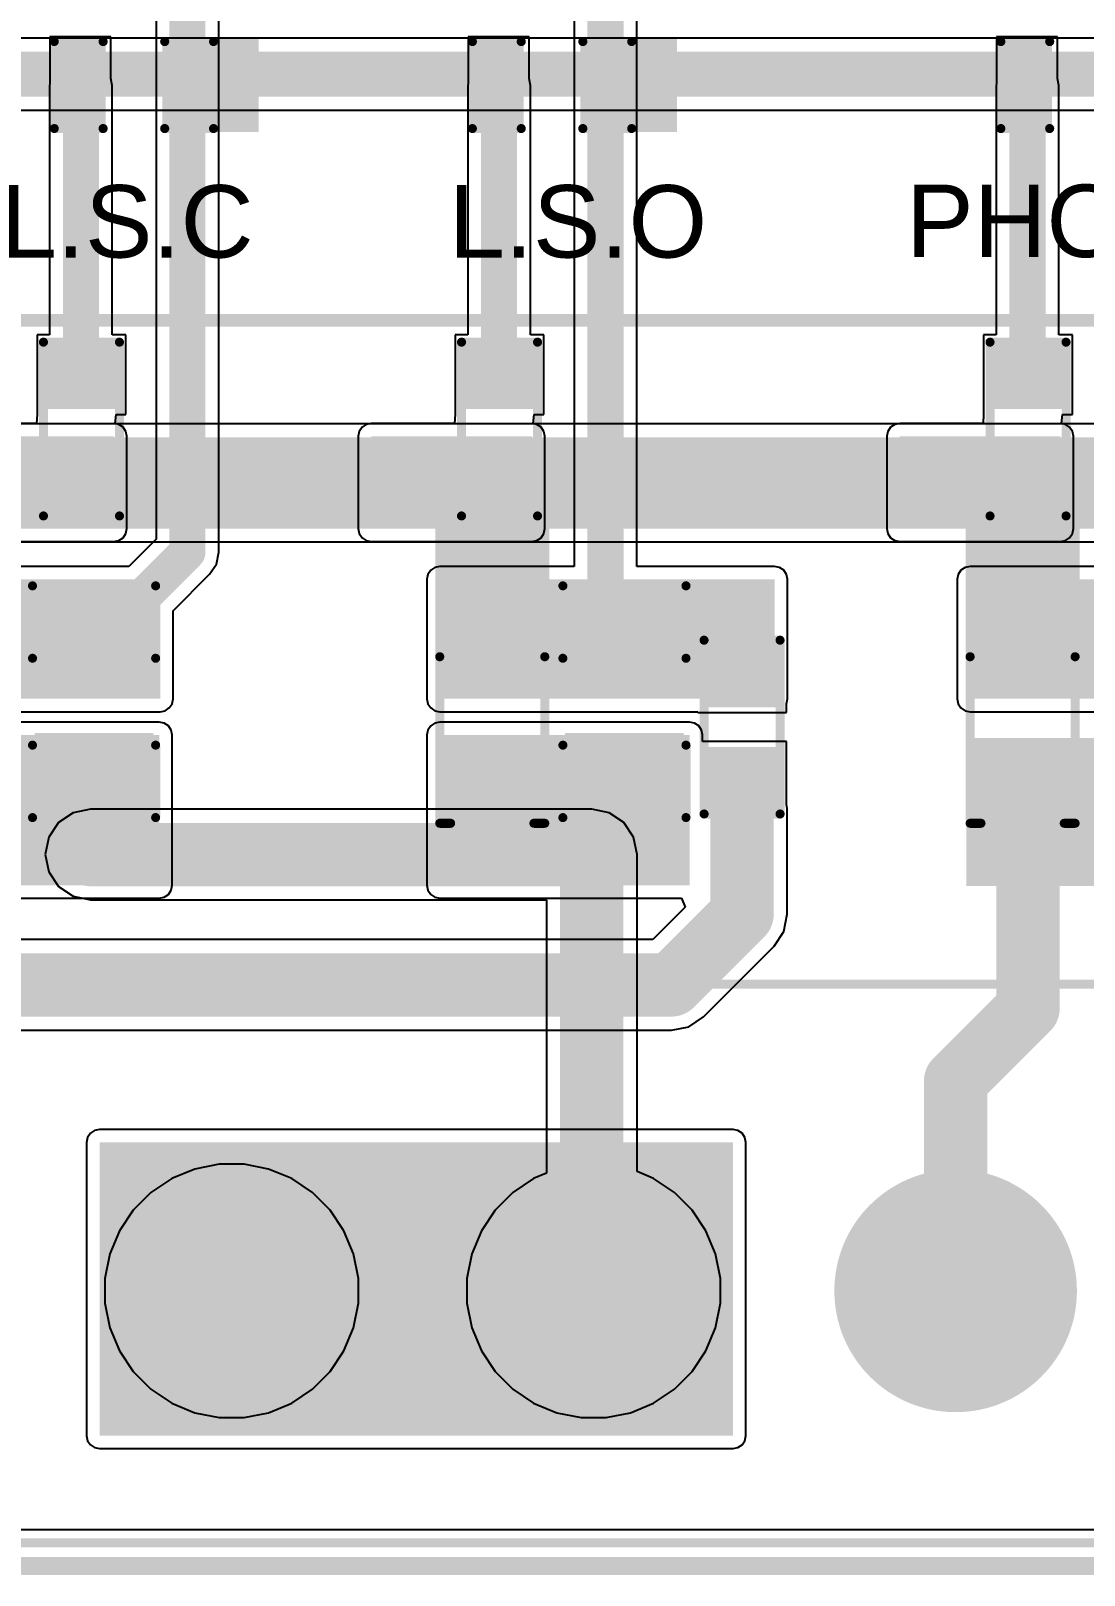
# Model space of a CAD drawing. Header units: millimetres. Extents: x -5 to 123, y 0 to 98.
# Drawn here: x 81.05 to 95.83, y -0.13 to 21.54 of the extents above; entities that cross this region are included whole.
import ezdxf

# ---------------------------------------------------------------- set-up
doc = ezdxf.new("R2010")
doc.units = ezdxf.units.MM
for name, color, linetype in [('BottomLayer', 5, 'Continuous'), ('BottomSolder', 6, 'Continuous'), ('Mechanical2', 216, 'Continuous'), ('MultiLayer', 9, 'Continuous'), ('PadHoleLayer', 156, 'Continuous'), ('TopLayer', 1, 'Continuous'), ('TopOverlay', 2, 'Continuous'), ('TopPaste', 8, 'Continuous'), ('TopSolder', 216, 'Continuous'), ('ViaHoleLayer', 16, 'Continuous')]:
    doc.layers.add(name, color=color, linetype=linetype)
doc.styles.add('Arial', font='', dxfattribs={"height": 0.2})
doc.styles.get('Arial').set_extended_font_data('Arial')

# ---------------------------------------------------------------- blocks, each defined once
blk = doc.blocks.new('RES_0603_45')
at = {"layer": 'TopLayer'}
for points in [[(-0.381, 0.4445), (-0.381, -0.4445), (-1.143, -0.4445), (-1.143, 0.4445)], [(1.143, 0.4445), (1.143, -0.4445), (0.381, -0.4445), (0.381, 0.4445)]]:
    blk.add_hatch(color=1, dxfattribs=at).paths.add_polyline_path(points)
at = {"layer": 'TopPaste'}
for points in [[(-0.381, 0.4445), (-0.381, -0.4445), (-1.143, -0.4445), (-1.143, 0.4445)], [(1.143, 0.4445), (1.143, -0.4445), (0.381, -0.4445), (0.381, 0.4445)]]:
    blk.add_hatch(color=8, dxfattribs=at).paths.add_polyline_path(points)
at = {"layer": 'TopSolder'}
for points in [[(-0.2794, 0.5461), (-0.2794, -0.5461), (-1.2446, -0.5461), (-1.2446, 0.5461)], [(1.2446, 0.5461), (1.2446, -0.5461), (0.2794, -0.5461), (0.2794, 0.5461)]]:
    blk.add_hatch(color=216, dxfattribs=at).paths.add_polyline_path(points)
at = {"layer": 'TopOverlay', "const_width": 0.127}
for points in [[(-1.2192, 0.5334), (-1.2192, -0.5334)], [(-1.2192, 0.5334), (1.2192, 0.5334)], [(1.2192, 0.5334), (1.2192, -0.5334)], [(-1.2192, -0.5334), (1.2192, -0.5334)]]:
    blk.add_lwpolyline(points, dxfattribs=at)
at = {"layer": 'TopOverlay', "const_width": 0.0635}
for points in [[(-1.25095, 0.5334, 1), (-1.18745, 0.5334, 1)], [(-1.25095, 0.5334, 1), (-1.18745, 0.5334, 1)], [(1.18745, 0.5334, 1), (1.25095, 0.5334, 1)], [(1.18745, 0.5334, 1), (1.25095, 0.5334, 1)], [(-1.25095, -0.5334, 1), (-1.18745, -0.5334, 1)], [(-1.25095, -0.5334, 1), (-1.18745, -0.5334, 1)], [(1.18745, -0.5334, 1), (1.25095, -0.5334, 1)], [(1.18745, -0.5334, 1), (1.25095, -0.5334, 1)]]:
    blk.add_lwpolyline(points, format="xyb", close=True, dxfattribs=at)
blk = doc.blocks.new('RES_0603_49')
at = {"layer": 'TopLayer'}
for points in [[(-0.381, 0.4445), (-0.381, -0.4445), (-1.143, -0.4445), (-1.143, 0.4445)], [(1.143, 0.4445), (1.143, -0.4445), (0.381, -0.4445), (0.381, 0.4445)]]:
    blk.add_hatch(color=1, dxfattribs=at).paths.add_polyline_path(points)
at = {"layer": 'TopPaste'}
for points in [[(-0.381, 0.4445), (-0.381, -0.4445), (-1.143, -0.4445), (-1.143, 0.4445)], [(1.143, 0.4445), (1.143, -0.4445), (0.381, -0.4445), (0.381, 0.4445)]]:
    blk.add_hatch(color=8, dxfattribs=at).paths.add_polyline_path(points)
at = {"layer": 'TopSolder'}
for points in [[(-0.2794, 0.5461), (-0.2794, -0.5461), (-1.2446, -0.5461), (-1.2446, 0.5461)], [(1.2446, 0.5461), (1.2446, -0.5461), (0.2794, -0.5461), (0.2794, 0.5461)]]:
    blk.add_hatch(color=216, dxfattribs=at).paths.add_polyline_path(points)
at = {"layer": 'TopOverlay', "const_width": 0.127}
for points in [[(-1.2192, -0.5334), (-1.2192, 0.5334)], [(1.2192, 0.5334), (-1.2192, 0.5334)], [(1.2192, -0.5334), (1.2192, 0.5334)], [(1.2192, -0.5334), (-1.2192, -0.5334)]]:
    blk.add_lwpolyline(points, dxfattribs=at)
at = {"layer": 'TopOverlay', "const_width": 0.0635}
for points in [[(-1.25095, 0.5334, 1), (-1.18745, 0.5334, 1)], [(-1.25095, 0.5334, 1), (-1.18745, 0.5334, 1)], [(1.18745, 0.5334, 1), (1.25095, 0.5334, 1)], [(1.18745, 0.5334, 1), (1.25095, 0.5334, 1)], [(-1.25095, -0.5334, 1), (-1.18745, -0.5334, 1)], [(-1.25095, -0.5334, 1), (-1.18745, -0.5334, 1)], [(1.18745, -0.5334, 1), (1.25095, -0.5334, 1)], [(1.18745, -0.5334, 1), (1.25095, -0.5334, 1)]]:
    blk.add_lwpolyline(points, format="xyb", close=True, dxfattribs=at)
blk = doc.blocks.new('RES_0603_50')
at = {"layer": 'TopLayer'}
for points in [[(-0.381, 0.4445), (-0.381, -0.4445), (-1.143, -0.4445), (-1.143, 0.4445)], [(1.143, 0.4445), (1.143, -0.4445), (0.381, -0.4445), (0.381, 0.4445)]]:
    blk.add_hatch(color=1, dxfattribs=at).paths.add_polyline_path(points)
at = {"layer": 'TopPaste'}
for points in [[(-0.381, 0.4445), (-0.381, -0.4445), (-1.143, -0.4445), (-1.143, 0.4445)], [(1.143, 0.4445), (1.143, -0.4445), (0.381, -0.4445), (0.381, 0.4445)]]:
    blk.add_hatch(color=8, dxfattribs=at).paths.add_polyline_path(points)
at = {"layer": 'TopSolder'}
for points in [[(-0.2794, 0.5461), (-0.2794, -0.5461), (-1.2446, -0.5461), (-1.2446, 0.5461)], [(1.2446, 0.5461), (1.2446, -0.5461), (0.2794, -0.5461), (0.2794, 0.5461)]]:
    blk.add_hatch(color=216, dxfattribs=at).paths.add_polyline_path(points)
at = {"layer": 'TopOverlay', "const_width": 0.127}
for points in [[(-1.2192, -0.5334), (-1.2192, 0.5334)], [(1.2192, 0.5334), (-1.2192, 0.5334)], [(1.2192, -0.5334), (1.2192, 0.5334)], [(1.2192, -0.5334), (-1.2192, -0.5334)]]:
    blk.add_lwpolyline(points, dxfattribs=at)
at = {"layer": 'TopOverlay', "const_width": 0.0635}
for points in [[(-1.25095, 0.5334, 1), (-1.18745, 0.5334, 1)], [(-1.25095, 0.5334, 1), (-1.18745, 0.5334, 1)], [(1.18745, 0.5334, 1), (1.25095, 0.5334, 1)], [(1.18745, 0.5334, 1), (1.25095, 0.5334, 1)], [(-1.25095, -0.5334, 1), (-1.18745, -0.5334, 1)], [(-1.25095, -0.5334, 1), (-1.18745, -0.5334, 1)], [(1.18745, -0.5334, 1), (1.25095, -0.5334, 1)], [(1.18745, -0.5334, 1), (1.25095, -0.5334, 1)]]:
    blk.add_lwpolyline(points, format="xyb", close=True, dxfattribs=at)
blk = doc.blocks.new('RES_0603_51')
at = {"layer": 'TopLayer'}
for points in [[(-0.381, 0.4445), (-0.381, -0.4445), (-1.143, -0.4445), (-1.143, 0.4445)], [(1.143, 0.4445), (1.143, -0.4445), (0.381, -0.4445), (0.381, 0.4445)]]:
    blk.add_hatch(color=1, dxfattribs=at).paths.add_polyline_path(points)
at = {"layer": 'TopPaste'}
for points in [[(-0.381, 0.4445), (-0.381, -0.4445), (-1.143, -0.4445), (-1.143, 0.4445)], [(1.143, 0.4445), (1.143, -0.4445), (0.381, -0.4445), (0.381, 0.4445)]]:
    blk.add_hatch(color=8, dxfattribs=at).paths.add_polyline_path(points)
at = {"layer": 'TopSolder'}
for points in [[(-0.2794, 0.5461), (-0.2794, -0.5461), (-1.2446, -0.5461), (-1.2446, 0.5461)], [(1.2446, 0.5461), (1.2446, -0.5461), (0.2794, -0.5461), (0.2794, 0.5461)]]:
    blk.add_hatch(color=216, dxfattribs=at).paths.add_polyline_path(points)
at = {"layer": 'TopOverlay', "const_width": 0.127}
for points in [[(-1.2192, -0.5334), (-1.2192, 0.5334)], [(1.2192, 0.5334), (-1.2192, 0.5334)], [(1.2192, -0.5334), (1.2192, 0.5334)], [(1.2192, -0.5334), (-1.2192, -0.5334)]]:
    blk.add_lwpolyline(points, dxfattribs=at)
at = {"layer": 'TopOverlay', "const_width": 0.0635}
for points in [[(-1.25095, 0.5334, 1), (-1.18745, 0.5334, 1)], [(-1.25095, 0.5334, 1), (-1.18745, 0.5334, 1)], [(1.18745, 0.5334, 1), (1.25095, 0.5334, 1)], [(1.18745, 0.5334, 1), (1.25095, 0.5334, 1)], [(-1.25095, -0.5334, 1), (-1.18745, -0.5334, 1)], [(-1.25095, -0.5334, 1), (-1.18745, -0.5334, 1)], [(1.18745, -0.5334, 1), (1.25095, -0.5334, 1)], [(1.18745, -0.5334, 1), (1.25095, -0.5334, 1)]]:
    blk.add_lwpolyline(points, format="xyb", close=True, dxfattribs=at)
blk = doc.blocks.new('LED_0603_85')
at = {"layer": 'TopLayer'}
for points in [[(-1, 0.5), (-0.5, 0.5), (-0.5, -0.5), (-1, -0.5)], [(0.5, 0.5), (1, 0.5), (1, -0.5), (0.5, -0.5)]]:
    blk.add_hatch(color=1, dxfattribs=at).paths.add_polyline_path(points)
at = {"layer": 'TopOverlay'}
blk.add_hatch(color=2, dxfattribs=at).paths.add_polyline_path([(1.118, -0.66), (1.753, -0.66), (1.753, 0.66), (1.118, 0.66)])
at = {"layer": 'TopPaste'}
for points in [[(-1, 0.5), (-0.5, 0.5), (-0.5, -0.5), (-1, -0.5)], [(0.5, 0.5), (1, 0.5), (1, -0.5), (0.5, -0.5)]]:
    blk.add_hatch(color=8, dxfattribs=at).paths.add_polyline_path(points)
at = {"layer": 'TopSolder'}
for points in [[(-1.102, 0.602), (-0.398, 0.602), (-0.398, -0.602), (-1.102, -0.602)], [(0.398, 0.602), (1.102, 0.602), (1.102, -0.602), (0.398, -0.602)]]:
    blk.add_hatch(color=216, dxfattribs=at).paths.add_polyline_path(points)
at = {"layer": 'TopOverlay', "const_width": 0.127}
for points in [[(-1.118, 0.61), (-0.432, 0.61)], [(-1.118, -0.61), (-1.118, 0.61)], [(0.432, 0.61), (1.118, 0.61)], [(1.118, -0.61), (1.118, 0.61)], [(-1.118, -0.61), (-0.432, -0.61)], [(0.432, -0.61), (1.118, -0.61)]]:
    blk.add_lwpolyline(points, dxfattribs=at)
at = {"layer": 'TopOverlay', "const_width": 0.0635}
for points in [[(-1.149, 0.61, 1), (-1.086, 0.61, 1)], [(-1.149, 0.61, 1), (-1.086, 0.61, 1)], [(-0.464, 0.61, 1), (-0.4, 0.61, 1)], [(0.4, 0.61, 1), (0.464, 0.61, 1)], [(1.086, 0.61, 1), (1.149, 0.61, 1)], [(1.086, 0.61, 1), (1.149, 0.61, 1)], [(-1.149, -0.61, 1), (-1.086, -0.61, 1)], [(-1.149, -0.61, 1), (-1.086, -0.61, 1)], [(-0.464, -0.61, 1), (-0.4, -0.61, 1)], [(0.4, -0.61, 1), (0.464, -0.61, 1)], [(1.086, -0.61, 1), (1.149, -0.61, 1)], [(1.086, -0.61, 1), (1.149, -0.61, 1)]]:
    blk.add_lwpolyline(points, format="xyb", close=True, dxfattribs=at)
blk = doc.blocks.new('LED_0603_86')
at = {"layer": 'TopLayer'}
for points in [[(-1, 0.5), (-0.5, 0.5), (-0.5, -0.5), (-1, -0.5)], [(0.5, 0.5), (1, 0.5), (1, -0.5), (0.5, -0.5)]]:
    blk.add_hatch(color=1, dxfattribs=at).paths.add_polyline_path(points)
at = {"layer": 'TopOverlay'}
blk.add_hatch(color=2, dxfattribs=at).paths.add_polyline_path([(1.118, -0.66), (1.753, -0.66), (1.753, 0.66), (1.118, 0.66)])
at = {"layer": 'TopPaste'}
for points in [[(-1, 0.5), (-0.5, 0.5), (-0.5, -0.5), (-1, -0.5)], [(0.5, 0.5), (1, 0.5), (1, -0.5), (0.5, -0.5)]]:
    blk.add_hatch(color=8, dxfattribs=at).paths.add_polyline_path(points)
at = {"layer": 'TopSolder'}
for points in [[(-1.102, 0.602), (-0.398, 0.602), (-0.398, -0.602), (-1.102, -0.602)], [(0.398, 0.602), (1.102, 0.602), (1.102, -0.602), (0.398, -0.602)]]:
    blk.add_hatch(color=216, dxfattribs=at).paths.add_polyline_path(points)
at = {"layer": 'TopOverlay', "const_width": 0.127}
for points in [[(-1.118, 0.61), (-0.432, 0.61)], [(-1.118, -0.61), (-1.118, 0.61)], [(0.432, 0.61), (1.118, 0.61)], [(1.118, -0.61), (1.118, 0.61)], [(-1.118, -0.61), (-0.432, -0.61)], [(0.432, -0.61), (1.118, -0.61)]]:
    blk.add_lwpolyline(points, dxfattribs=at)
at = {"layer": 'TopOverlay', "const_width": 0.0635}
for points in [[(-1.149, 0.61, 1), (-1.086, 0.61, 1)], [(-1.149, 0.61, 1), (-1.086, 0.61, 1)], [(-0.464, 0.61, 1), (-0.4, 0.61, 1)], [(0.4, 0.61, 1), (0.464, 0.61, 1)], [(1.086, 0.61, 1), (1.149, 0.61, 1)], [(1.086, 0.61, 1), (1.149, 0.61, 1)], [(-1.149, -0.61, 1), (-1.086, -0.61, 1)], [(-1.149, -0.61, 1), (-1.086, -0.61, 1)], [(-0.464, -0.61, 1), (-0.4, -0.61, 1)], [(0.4, -0.61, 1), (0.464, -0.61, 1)], [(1.086, -0.61, 1), (1.149, -0.61, 1)], [(1.086, -0.61, 1), (1.149, -0.61, 1)]]:
    blk.add_lwpolyline(points, format="xyb", close=True, dxfattribs=at)
blk = doc.blocks.new('LED_0603_87')
at = {"layer": 'TopLayer'}
for points in [[(-1, 0.5), (-0.5, 0.5), (-0.5, -0.5), (-1, -0.5)], [(0.5, 0.5), (1, 0.5), (1, -0.5), (0.5, -0.5)]]:
    blk.add_hatch(color=1, dxfattribs=at).paths.add_polyline_path(points)
at = {"layer": 'TopOverlay'}
blk.add_hatch(color=2, dxfattribs=at).paths.add_polyline_path([(1.118, -0.66), (1.753, -0.66), (1.753, 0.66), (1.118, 0.66)])
at = {"layer": 'TopPaste'}
for points in [[(-1, 0.5), (-0.5, 0.5), (-0.5, -0.5), (-1, -0.5)], [(0.5, 0.5), (1, 0.5), (1, -0.5), (0.5, -0.5)]]:
    blk.add_hatch(color=8, dxfattribs=at).paths.add_polyline_path(points)
at = {"layer": 'TopSolder'}
for points in [[(-1.102, 0.602), (-0.398, 0.602), (-0.398, -0.602), (-1.102, -0.602)], [(0.398, 0.602), (1.102, 0.602), (1.102, -0.602), (0.398, -0.602)]]:
    blk.add_hatch(color=216, dxfattribs=at).paths.add_polyline_path(points)
at = {"layer": 'TopOverlay', "const_width": 0.127}
for points in [[(-1.118, 0.61), (-0.432, 0.61)], [(-1.118, -0.61), (-1.118, 0.61)], [(0.432, 0.61), (1.118, 0.61)], [(1.118, -0.61), (1.118, 0.61)], [(-1.118, -0.61), (-0.432, -0.61)], [(0.432, -0.61), (1.118, -0.61)]]:
    blk.add_lwpolyline(points, dxfattribs=at)
at = {"layer": 'TopOverlay', "const_width": 0.0635}
for points in [[(-1.149, 0.61, 1), (-1.086, 0.61, 1)], [(-1.149, 0.61, 1), (-1.086, 0.61, 1)], [(-0.464, 0.61, 1), (-0.4, 0.61, 1)], [(0.4, 0.61, 1), (0.464, 0.61, 1)], [(1.086, 0.61, 1), (1.149, 0.61, 1)], [(1.086, 0.61, 1), (1.149, 0.61, 1)], [(-1.149, -0.61, 1), (-1.086, -0.61, 1)], [(-1.149, -0.61, 1), (-1.086, -0.61, 1)], [(-0.464, -0.61, 1), (-0.4, -0.61, 1)], [(0.4, -0.61, 1), (0.464, -0.61, 1)], [(1.086, -0.61, 1), (1.149, -0.61, 1)], [(1.086, -0.61, 1), (1.149, -0.61, 1)]]:
    blk.add_lwpolyline(points, format="xyb", close=True, dxfattribs=at)
blk = doc.blocks.new('DB2EVC_5_08_12P_GN_100')
at = {"layer": 'BottomLayer'}
h = blk.add_hatch(color=5, dxfattribs=at)
edge = h.paths.add_edge_path()
edge.add_arc((-2.54, 0), 1.6, 0, 360)
h = blk.add_hatch(color=5, dxfattribs=at)
edge = h.paths.add_edge_path()
edge.add_arc((2.54, 0), 1.6, 0, 360)
h = blk.add_hatch(color=5, dxfattribs=at)
edge = h.paths.add_edge_path()
edge.add_arc((7.62, 0), 1.6, 0, 360)
at = {"layer": 'BottomSolder'}
h = blk.add_hatch(color=6, dxfattribs=at)
edge = h.paths.add_edge_path()
edge.add_arc((-2.54, 0), 1.702, 0, 360)
h = blk.add_hatch(color=6, dxfattribs=at)
edge = h.paths.add_edge_path()
edge.add_arc((2.54, 0), 1.702, 0, 360)
h = blk.add_hatch(color=6, dxfattribs=at)
edge = h.paths.add_edge_path()
edge.add_arc((7.62, 0), 1.702, 0, 360)
at = {"layer": 'MultiLayer'}
h = blk.add_hatch(color=9, dxfattribs=at)
edge = h.paths.add_edge_path()
edge.add_arc((-2.54, 0), 1.6, 0, 360)
h = blk.add_hatch(color=9, dxfattribs=at)
edge = h.paths.add_edge_path()
edge.add_arc((2.54, 0), 1.6, 0, 360)
h = blk.add_hatch(color=9, dxfattribs=at)
edge = h.paths.add_edge_path()
edge.add_arc((7.62, 0), 1.6, 0, 360)
at = {"layer": 'PadHoleLayer'}
h = blk.add_hatch(color=156, dxfattribs=at)
edge = h.paths.add_edge_path()
edge.add_arc((-2.54, 0), 0.85, 0, 360)
h = blk.add_hatch(color=156, dxfattribs=at)
edge = h.paths.add_edge_path()
edge.add_arc((2.54, 0), 0.85, 0, 360)
h = blk.add_hatch(color=156, dxfattribs=at)
edge = h.paths.add_edge_path()
edge.add_arc((7.62, 0), 0.85, 0, 360)
at = {"layer": 'TopLayer'}
h = blk.add_hatch(color=1, dxfattribs=at)
edge = h.paths.add_edge_path()
edge.add_arc((-2.54, 0), 1.6, 0, 360)
h = blk.add_hatch(color=1, dxfattribs=at)
edge = h.paths.add_edge_path()
edge.add_arc((2.54, 0), 1.6, 0, 360)
h = blk.add_hatch(color=1, dxfattribs=at)
edge = h.paths.add_edge_path()
edge.add_arc((7.62, 0), 1.6, 0, 360)
at = {"layer": 'TopSolder'}
h = blk.add_hatch(color=216, dxfattribs=at)
edge = h.paths.add_edge_path()
edge.add_arc((-2.54, 0), 1.702, 0, 360)
h = blk.add_hatch(color=216, dxfattribs=at)
edge = h.paths.add_edge_path()
edge.add_arc((2.54, 0), 1.702, 0, 360)
h = blk.add_hatch(color=216, dxfattribs=at)
edge = h.paths.add_edge_path()
edge.add_arc((7.62, 0), 1.702, 0, 360)
at = {"layer": 'TopOverlay', "const_width": 0.127}
for points in [[(30.525, 3.536), (-30.525, 3.536)], [(30.523, -4.301), (-30.525, -4.301)]]:
    blk.add_lwpolyline(points, dxfattribs=at)
blk = doc.blocks.new('SOD_123_112')
at = {"layer": 'TopLayer'}
for points in [[(-1.1, 0.45), (-1.1, -0.45), (-2.05, -0.45), (-2.05, 0.45)], [(2.05, 0.45), (2.05, -0.45), (1.1, -0.45), (1.1, 0.45)]]:
    blk.add_hatch(color=1, dxfattribs=at).paths.add_polyline_path(points)
at = {"layer": 'TopOverlay'}
for points in [[(0.965, 0.508), (2.819, 0.508), (2.819, 0.8), (0.965, 0.8)], [(2.12, -0.787), (2.819, -0.787), (2.819, 0.787), (2.12, 0.787)], [(0.965, -0.8), (2.819, -0.8), (2.819, -0.508), (0.965, -0.508)]]:
    blk.add_hatch(color=2, dxfattribs=at).paths.add_polyline_path(points)
at = {"layer": 'TopPaste'}
for points in [[(-1.1, 0.45), (-1.1, -0.45), (-2.05, -0.45), (-2.05, 0.45)], [(2.05, 0.45), (2.05, -0.45), (1.1, -0.45), (1.1, 0.45)]]:
    blk.add_hatch(color=8, dxfattribs=at).paths.add_polyline_path(points)
at = {"layer": 'TopSolder'}
for points in [[(-0.998, 0.552), (-0.998, -0.552), (-2.152, -0.552), (-2.152, 0.552)], [(2.152, 0.552), (2.152, -0.552), (0.998, -0.552), (0.998, 0.552)]]:
    blk.add_hatch(color=216, dxfattribs=at).paths.add_polyline_path(points)
at = {"layer": 'TopOverlay', "const_width": 0.127}
for points in [[(-1.372, 0.737), (-1.372, 0.584)], [(-1.372, 0.737), (0.965, 0.737)], [(-1.372, -0.584), (-1.372, -0.737)], [(-1.372, -0.737), (0.965, -0.737)]]:
    blk.add_lwpolyline(points, dxfattribs=at)
at = {"layer": 'TopOverlay', "const_width": 0.0635}
for points in [[(-1.403, 0.737, 1), (-1.34, 0.737, 1)], [(-1.403, 0.737, 1), (-1.34, 0.737, 1)], [(0.933, 0.737, 1), (0.997, 0.737, 1)], [(-1.403, 0.584, 1), (-1.34, 0.584, 1)], [(-1.403, -0.584, 1), (-1.34, -0.584, 1)], [(-1.403, -0.737, 1), (-1.34, -0.737, 1)], [(-1.403, -0.737, 1), (-1.34, -0.737, 1)], [(0.933, -0.737, 1), (0.997, -0.737, 1)]]:
    blk.add_lwpolyline(points, format="xyb", close=True, dxfattribs=at)
blk = doc.blocks.new('SOD_123_113')
at = {"layer": 'TopLayer'}
for points in [[(-1.1, 0.45), (-1.1, -0.45), (-2.05, -0.45), (-2.05, 0.45)], [(2.05, 0.45), (2.05, -0.45), (1.1, -0.45), (1.1, 0.45)]]:
    blk.add_hatch(color=1, dxfattribs=at).paths.add_polyline_path(points)
at = {"layer": 'TopOverlay'}
for points in [[(0.965, 0.508), (2.819, 0.508), (2.819, 0.8), (0.965, 0.8)], [(2.12, -0.787), (2.819, -0.787), (2.819, 0.787), (2.12, 0.787)], [(0.965, -0.8), (2.819, -0.8), (2.819, -0.508), (0.965, -0.508)]]:
    blk.add_hatch(color=2, dxfattribs=at).paths.add_polyline_path(points)
at = {"layer": 'TopPaste'}
for points in [[(-1.1, 0.45), (-1.1, -0.45), (-2.05, -0.45), (-2.05, 0.45)], [(2.05, 0.45), (2.05, -0.45), (1.1, -0.45), (1.1, 0.45)]]:
    blk.add_hatch(color=8, dxfattribs=at).paths.add_polyline_path(points)
at = {"layer": 'TopSolder'}
for points in [[(-0.998, 0.552), (-0.998, -0.552), (-2.152, -0.552), (-2.152, 0.552)], [(2.152, 0.552), (2.152, -0.552), (0.998, -0.552), (0.998, 0.552)]]:
    blk.add_hatch(color=216, dxfattribs=at).paths.add_polyline_path(points)
at = {"layer": 'TopOverlay', "const_width": 0.127}
for points in [[(-1.372, 0.737), (-1.372, 0.584)], [(-1.372, 0.737), (0.965, 0.737)], [(-1.372, -0.584), (-1.372, -0.737)], [(-1.372, -0.737), (0.965, -0.737)]]:
    blk.add_lwpolyline(points, dxfattribs=at)
at = {"layer": 'TopOverlay', "const_width": 0.0635}
for points in [[(-1.403, 0.737, 1), (-1.34, 0.737, 1)], [(-1.403, 0.737, 1), (-1.34, 0.737, 1)], [(0.933, 0.737, 1), (0.997, 0.737, 1)], [(-1.403, 0.584, 1), (-1.34, 0.584, 1)], [(-1.403, -0.584, 1), (-1.34, -0.584, 1)], [(-1.403, -0.737, 1), (-1.34, -0.737, 1)], [(-1.403, -0.737, 1), (-1.34, -0.737, 1)], [(0.933, -0.737, 1), (0.997, -0.737, 1)]]:
    blk.add_lwpolyline(points, format="xyb", close=True, dxfattribs=at)
blk = doc.blocks.new('CAP_0805_122')
at = {"layer": 'TopLayer'}
for points in [[(-1.524, 0.762), (-0.508, 0.762), (-0.508, -0.762), (-1.524, -0.762)], [(0.508, 0.762), (1.524, 0.762), (1.524, -0.762), (0.508, -0.762)]]:
    blk.add_hatch(color=1, dxfattribs=at).paths.add_polyline_path(points)
at = {"layer": 'TopPaste'}
for points in [[(-1.524, 0.762), (-0.508, 0.762), (-0.508, -0.762), (-1.524, -0.762)], [(0.508, 0.762), (1.524, 0.762), (1.524, -0.762), (0.508, -0.762)]]:
    blk.add_hatch(color=8, dxfattribs=at).paths.add_polyline_path(points)
at = {"layer": 'TopSolder'}
for points in [[(-1.594, 0.832), (-0.438, 0.832), (-0.438, -0.832), (-1.594, -0.832)], [(0.438, 0.832), (1.594, 0.832), (1.594, -0.832), (0.438, -0.832)]]:
    blk.add_hatch(color=216, dxfattribs=at).paths.add_polyline_path(points)
at = {"layer": 'TopOverlay', "const_width": 0.127}
for points in [[(-1.626, 0.864), (-1.626, -0.864)], [(-1.626, 0.864), (-0.61, 0.864)], [(0.61, 0.864), (1.626, 0.864)], [(1.626, 0.864), (1.626, -0.864)], [(-1.626, -0.864), (-0.61, -0.864)], [(0.61, -0.864), (1.626, -0.864)]]:
    blk.add_lwpolyline(points, dxfattribs=at)
at = {"layer": 'TopOverlay', "const_width": 0.0635}
for points in [[(-1.657, 0.864, 1), (-1.594, 0.864, 1)], [(-1.657, 0.864, 1), (-1.594, 0.864, 1)], [(-0.641, 0.864, 1), (-0.578, 0.864, 1)], [(0.578, 0.864, 1), (0.641, 0.864, 1)], [(1.594, 0.864, 1), (1.657, 0.864, 1)], [(1.594, 0.864, 1), (1.657, 0.864, 1)], [(-1.657, -0.864, 1), (-1.594, -0.864, 1)], [(-1.657, -0.864, 1), (-1.594, -0.864, 1)], [(-0.641, -0.864, 1), (-0.578, -0.864, 1)], [(0.578, -0.864, 1), (0.641, -0.864, 1)], [(1.594, -0.864, 1), (1.657, -0.864, 1)], [(1.594, -0.864, 1), (1.657, -0.864, 1)]]:
    blk.add_lwpolyline(points, format="xyb", close=True, dxfattribs=at)
blk = doc.blocks.new('CAP_0805_123')
at = {"layer": 'TopLayer'}
for points in [[(-1.524, 0.762), (-0.508, 0.762), (-0.508, -0.762), (-1.524, -0.762)], [(0.508, 0.762), (1.524, 0.762), (1.524, -0.762), (0.508, -0.762)]]:
    blk.add_hatch(color=1, dxfattribs=at).paths.add_polyline_path(points)
at = {"layer": 'TopPaste'}
for points in [[(-1.524, 0.762), (-0.508, 0.762), (-0.508, -0.762), (-1.524, -0.762)], [(0.508, 0.762), (1.524, 0.762), (1.524, -0.762), (0.508, -0.762)]]:
    blk.add_hatch(color=8, dxfattribs=at).paths.add_polyline_path(points)
at = {"layer": 'TopSolder'}
for points in [[(-1.594, 0.832), (-0.438, 0.832), (-0.438, -0.832), (-1.594, -0.832)], [(0.438, 0.832), (1.594, 0.832), (1.594, -0.832), (0.438, -0.832)]]:
    blk.add_hatch(color=216, dxfattribs=at).paths.add_polyline_path(points)
at = {"layer": 'TopOverlay', "const_width": 0.127}
for points in [[(-1.626, 0.864), (-1.626, -0.864)], [(-1.626, 0.864), (-0.61, 0.864)], [(0.61, 0.864), (1.626, 0.864)], [(1.626, 0.864), (1.626, -0.864)], [(-1.626, -0.864), (-0.61, -0.864)], [(0.61, -0.864), (1.626, -0.864)]]:
    blk.add_lwpolyline(points, dxfattribs=at)
at = {"layer": 'TopOverlay', "const_width": 0.0635}
for points in [[(-1.657, 0.864, 1), (-1.594, 0.864, 1)], [(-1.657, 0.864, 1), (-1.594, 0.864, 1)], [(-0.641, 0.864, 1), (-0.578, 0.864, 1)], [(0.578, 0.864, 1), (0.641, 0.864, 1)], [(1.594, 0.864, 1), (1.657, 0.864, 1)], [(1.594, 0.864, 1), (1.657, 0.864, 1)], [(-1.657, -0.864, 1), (-1.594, -0.864, 1)], [(-1.657, -0.864, 1), (-1.594, -0.864, 1)], [(-0.641, -0.864, 1), (-0.578, -0.864, 1)], [(0.578, -0.864, 1), (0.641, -0.864, 1)], [(1.594, -0.864, 1), (1.657, -0.864, 1)], [(1.594, -0.864, 1), (1.657, -0.864, 1)]]:
    blk.add_lwpolyline(points, format="xyb", close=True, dxfattribs=at)

msp = doc.modelspace()

# ---------------------------------------------------------------- hatches: boundary and pattern name
at = {"layer": 'BottomLayer'}
h = msp.add_hatch(color=5, dxfattribs=at)
edge = h.paths.add_edge_path()
edge.add_arc((86.589, 15.202), 0.3, 0, 360)
h = msp.add_hatch(color=5, dxfattribs=at)
edge = h.paths.add_edge_path()
edge.add_arc((94.005, 15.202), 0.3, 0, 360)
h = msp.add_hatch(color=5, dxfattribs=at)
edge = h.paths.add_edge_path()
edge.add_arc((81.89, 9.992), 0.3, 0, 360)
h = msp.add_hatch(color=5, dxfattribs=at)
edge = h.paths.add_edge_path()
edge.add_arc((88.925, 9.982), 0.3, 0, 360)
h = msp.add_hatch(color=5, dxfattribs=at)
edge = h.paths.add_edge_path()
edge.add_arc((95.047, 9.957), 0.3, 0, 360)
at = {"layer": 'BottomSolder'}
h = msp.add_hatch(color=6, dxfattribs=at)
edge = h.paths.add_edge_path()
edge.add_arc((80.721, 15.202), 0.402, 0, 360)
h = msp.add_hatch(color=6, dxfattribs=at)
edge = h.paths.add_edge_path()
edge.add_arc((86.589, 15.202), 0.402, 0, 360)
h = msp.add_hatch(color=6, dxfattribs=at)
edge = h.paths.add_edge_path()
edge.add_arc((94.005, 15.202), 0.402, 0, 360)
h = msp.add_hatch(color=6, dxfattribs=at)
edge = h.paths.add_edge_path()
edge.add_arc((81.89, 9.992), 0.402, 0, 360)
h = msp.add_hatch(color=6, dxfattribs=at)
edge = h.paths.add_edge_path()
edge.add_arc((88.925, 9.982), 0.402, 0, 360)
h = msp.add_hatch(color=6, dxfattribs=at)
edge = h.paths.add_edge_path()
edge.add_arc((95.047, 9.957), 0.402, 0, 360)
at = {"layer": 'TopLayer'}
for points in [[(79.962, 14.554), (82.218, 14.554), (82.218, 15.85), (79.962, 15.85)], [(85.829, 14.554), (88.085, 14.554), (88.085, 15.85), (85.829, 15.85)], [(93.246, 14.554), (95.502, 14.554), (95.502, 15.85), (93.246, 15.85)], [(80.316, 14.656), (82.218, 14.656), (82.218, 15.715), (80.316, 15.715)], [(78.08, 12.167), (82.868, 12.167), (82.868, 13.843), (78.08, 13.843)], [(91.49, 13.843), (86.792, 13.843), (86.792, 12.167), (91.49, 12.167)], [(98.933, 13.843), (94.234, 13.843), (94.234, 12.167), (98.933, 12.167)], [(79.35, 9.55), (82.855, 9.55), (82.855, 11.659), (79.35, 11.659)], [(86.792, 9.55), (90.297, 9.55), (90.297, 11.659), (86.792, 11.659)], [(94.183, 9.54), (97.587, 9.54), (97.587, 11.618), (94.183, 11.618)], [(82.017, 1.829), (90.907, 1.829), (90.907, 5.944), (82.017, 5.944)]]:
    msp.add_hatch(color=1, dxfattribs=at).paths.add_polyline_path(points)
h = msp.add_hatch(color=1, dxfattribs=at)
edge = h.paths.add_edge_path()
edge.add_arc((86.589, 15.202), 0.3, 0, 360)
h = msp.add_hatch(color=1, dxfattribs=at)
edge = h.paths.add_edge_path()
edge.add_arc((94.005, 15.202), 0.3, 0, 360)
h = msp.add_hatch(color=1, dxfattribs=at)
edge = h.paths.add_edge_path()
edge.add_arc((81.89, 9.992), 0.3, 0, 360)
h = msp.add_hatch(color=1, dxfattribs=at)
edge = h.paths.add_edge_path()
edge.add_arc((88.925, 9.982), 0.3, 0, 360)
h = msp.add_hatch(color=1, dxfattribs=at)
edge = h.paths.add_edge_path()
edge.add_arc((95.047, 9.957), 0.3, 0, 360)
at = {"layer": 'TopSolder'}
h = msp.add_hatch(color=216, dxfattribs=at)
edge = h.paths.add_edge_path()
edge.add_arc((80.721, 15.202), 0.402, 0, 360)
h = msp.add_hatch(color=216, dxfattribs=at)
edge = h.paths.add_edge_path()
edge.add_arc((86.589, 15.202), 0.402, 0, 360)
h = msp.add_hatch(color=216, dxfattribs=at)
edge = h.paths.add_edge_path()
edge.add_arc((94.005, 15.202), 0.402, 0, 360)
h = msp.add_hatch(color=216, dxfattribs=at)
edge = h.paths.add_edge_path()
edge.add_arc((81.89, 9.992), 0.402, 0, 360)
h = msp.add_hatch(color=216, dxfattribs=at)
edge = h.paths.add_edge_path()
edge.add_arc((88.925, 9.982), 0.402, 0, 360)
h = msp.add_hatch(color=216, dxfattribs=at)
edge = h.paths.add_edge_path()
edge.add_arc((95.047, 9.957), 0.402, 0, 360)
at = {"layer": 'ViaHoleLayer'}
h = msp.add_hatch(color=16, dxfattribs=at)
edge = h.paths.add_edge_path()
edge.add_arc((86.589, 15.202), 0.15, 0, 360)
h = msp.add_hatch(color=16, dxfattribs=at)
edge = h.paths.add_edge_path()
edge.add_arc((94.005, 15.202), 0.15, 0, 360)
h = msp.add_hatch(color=16, dxfattribs=at)
edge = h.paths.add_edge_path()
edge.add_arc((81.89, 9.992), 0.15, 0, 360)
h = msp.add_hatch(color=16, dxfattribs=at)
edge = h.paths.add_edge_path()
edge.add_arc((88.925, 9.982), 0.15, 0, 360)
h = msp.add_hatch(color=16, dxfattribs=at)
edge = h.paths.add_edge_path()
edge.add_arc((95.047, 9.957), 0.15, 0, 360)

# ---------------------------------------------------------------- linework, layer by layer
at = {"layer": 'BottomLayer'}
for p, q in [((114.503, 21.435), (79.635, 21.435)), ((79.426, 20.425), (114.503, 20.425)), ((115.57, 16.022), (80.721, 16.022)), ((80.721, 14.369), (98.501, 14.369)), ((81.89, 10.617), (81.647, 10.568)), ((88.925, 10.617), (81.89, 10.617)), ((89.168, 10.568), (88.925, 10.617)), ((81.441, 10.431), (81.303, 10.225)), ((81.647, 10.568), (81.441, 10.431)), ((89.374, 10.431), (89.168, 10.568)), ((89.512, 10.225), (89.374, 10.431)), ((81.303, 10.225), (81.255, 9.982)), ((89.56, 9.982), (89.512, 10.225)), ((81.255, 9.982), (81.303, 9.739)), ((89.56, 5.533), (89.56, 9.982)), ((81.303, 9.739), (81.441, 9.534)), ((81.441, 9.534), (81.647, 9.396)), ((81.647, 9.396), (81.89, 9.348)), ((81.89, 9.348), (88.291, 9.348)), ((88.291, 9.348), (88.291, 5.512)), ((83.696, 5.639), (83.352, 5.57)), ((84.046, 5.639), (83.696, 5.639)), ((84.389, 5.57), (84.046, 5.639)), ((83.029, 5.436), (82.738, 5.242)), ((83.352, 5.57), (83.029, 5.436)), ((84.713, 5.436), (84.389, 5.57)), ((85.004, 5.242), (84.713, 5.436)), ((88.109, 5.436), (87.818, 5.242)), ((88.291, 5.512), (88.109, 5.436)), ((89.793, 5.436), (89.56, 5.533)), ((90.084, 5.242), (89.793, 5.436)), ((82.738, 5.242), (82.49, 4.994)), ((85.252, 4.994), (85.004, 5.242)), ((87.818, 5.242), (87.57, 4.994)), ((90.332, 4.994), (90.084, 5.242)), ((82.49, 4.994), (82.295, 4.703)), ((85.446, 4.703), (85.252, 4.994)), ((87.57, 4.994), (87.375, 4.703)), ((90.526, 4.703), (90.332, 4.994)), ((82.295, 4.703), (82.161, 4.379)), ((85.58, 4.379), (85.446, 4.703)), ((87.375, 4.703), (87.241, 4.379)), ((90.66, 4.379), (90.526, 4.703)), ((82.161, 4.379), (82.093, 4.036)), ((85.649, 4.036), (85.58, 4.379)), ((87.241, 4.379), (87.173, 4.036)), ((90.729, 4.036), (90.66, 4.379)), ((82.093, 4.036), (82.093, 3.686)), ((85.649, 3.686), (85.649, 4.036)), ((87.173, 4.036), (87.173, 3.686)), ((90.729, 3.686), (90.729, 4.036)), ((82.093, 3.686), (82.161, 3.342)), ((85.58, 3.342), (85.649, 3.686)), ((87.173, 3.686), (87.241, 3.342)), ((90.66, 3.342), (90.729, 3.686)), ((82.161, 3.342), (82.295, 3.019)), ((85.446, 3.019), (85.58, 3.342)), ((87.241, 3.342), (87.375, 3.019)), ((90.526, 3.019), (90.66, 3.342)), ((82.295, 3.019), (82.49, 2.728)), ((85.252, 2.728), (85.446, 3.019)), ((87.375, 3.019), (87.57, 2.728)), ((90.332, 2.728), (90.526, 3.019)), ((82.49, 2.728), (82.738, 2.48)), ((85.004, 2.48), (85.252, 2.728)), ((87.57, 2.728), (87.818, 2.48)), ((90.084, 2.48), (90.332, 2.728)), ((82.738, 2.48), (83.029, 2.285)), ((84.713, 2.285), (85.004, 2.48)), ((87.818, 2.48), (88.109, 2.285)), ((89.793, 2.285), (90.084, 2.48)), ((83.029, 2.285), (83.352, 2.151)), ((84.389, 2.151), (84.713, 2.285)), ((88.109, 2.285), (88.432, 2.151)), ((89.469, 2.151), (89.793, 2.285)), ((83.352, 2.151), (83.696, 2.083)), ((83.696, 2.083), (84.046, 2.083)), ((84.046, 2.083), (84.389, 2.151)), ((88.432, 2.151), (88.776, 2.083)), ((88.776, 2.083), (89.126, 2.083)), ((89.126, 2.083), (89.469, 2.151)), ((122.504, 0.508), (0.559, 0.508))]:
    msp.add_line(p, q, dxfattribs=at)
for points, const_width in [([(79.426, 20.93), (114.503, 20.93)], 0.635), ([(80.721, 15.202), (86.589, 15.202)], 1.27), ([(80.721, 15.189), (98.501, 15.189)], 1.27), ([(86.589, 15.202), (94.005, 15.202)], 1.27), ([(94.005, 15.202), (101.447, 15.202)], 1.27), ([(81.89, 9.982), (88.925, 9.982)], 0.889), ([(88.925, 3.886), (88.925, 9.982)], 0.889)]:
    msp.add_lwpolyline(points, dxfattribs=dict(at, const_width=const_width))
for points, const_width in [([(80.404, 15.202, 1), (81.039, 15.202, 1)], 0.635), ([(80.404, 15.189, 1), (81.039, 15.189, 1)], 0.635), ([(86.271, 15.202, 1), (86.906, 15.202, 1)], 0.635), ([(86.271, 15.202, 1), (86.906, 15.202, 1)], 0.635), ([(93.688, 15.202, 1), (94.323, 15.202, 1)], 0.635), ([(93.688, 15.202, 1), (94.323, 15.202, 1)], 0.635), ([(81.667, 9.982, 1), (82.112, 9.982, 1)], 0.445), ([(88.703, 9.982, 1), (89.148, 9.982, 1)], 0.445), ([(88.703, 9.982, 1), (89.148, 9.982, 1)], 0.445), ([(88.703, 3.886, 1), (89.148, 3.886, 1)], 0.445)]:
    msp.add_lwpolyline(points, format="xyb", close=True, dxfattribs=dict(at, const_width=const_width))
at = {"layer": 'Mechanical2', "const_width": 0.254}
msp.add_lwpolyline([(0, 0), (123, 0)], dxfattribs=at)
at = {"layer": 'TopLayer'}
for p, q in [((82.809, 21.934), (82.809, 20.777)), ((88.676, 22.061), (88.676, 20.777)), ((83.689, 20.777), (83.689, 21.751)), ((89.557, 20.777), (89.557, 21.878)), ((82.177, 21.455), (81.321, 21.455)), ((81.321, 21.455), (81.321, 20.799)), ((82.177, 20.867), (82.177, 21.455)), ((88.044, 21.455), (87.189, 21.455)), ((87.189, 21.455), (87.189, 20.799)), ((88.044, 20.867), (88.044, 21.455)), ((95.461, 21.455), (94.606, 21.455)), ((94.606, 21.455), (94.606, 20.799)), ((95.461, 20.867), (95.461, 21.455)), ((81.321, 20.799), (81.316, 20.771)), ((82.196, 20.771), (82.177, 20.867)), ((87.189, 20.799), (87.183, 20.771)), ((88.064, 20.771), (88.044, 20.867)), ((94.606, 20.799), (94.6, 20.771)), ((95.48, 20.771), (95.461, 20.867)), ((81.316, 20.771), (81.316, 17.272)), ((82.196, 17.272), (82.196, 20.771)), ((82.809, 20.777), (82.809, 14.407)), ((83.689, 14.225), (83.689, 20.777)), ((87.183, 20.771), (87.183, 17.272)), ((88.064, 17.272), (88.064, 20.771)), ((88.676, 20.777), (88.676, 14.024)), ((89.557, 14.024), (89.557, 20.777)), ((94.6, 20.771), (94.6, 17.272)), ((95.48, 17.272), (95.48, 20.771)), ((81.316, 17.272), (81.14, 17.272)), ((81.14, 17.272), (81.14, 16.158)), ((82.385, 17.272), (82.196, 17.272)), ((82.385, 16.154), (82.385, 17.272)), ((87.183, 17.272), (87.008, 17.272)), ((87.008, 17.272), (87.008, 16.158)), ((88.252, 17.272), (88.064, 17.272)), ((88.252, 16.154), (88.252, 17.272)), ((94.6, 17.272), (94.424, 17.272)), ((94.424, 17.272), (94.424, 16.158)), ((95.669, 17.272), (95.48, 17.272)), ((95.669, 16.154), (95.669, 17.272)), ((81.14, 16.154), (81.132, 16.031)), ((81.14, 16.158), (81.14, 16.154)), ((82.235, 16.027), (82.248, 16.154)), ((82.248, 16.154), (82.385, 16.154)), ((87.008, 16.154), (86.999, 16.031)), ((87.008, 16.158), (87.008, 16.154)), ((88.103, 16.027), (88.115, 16.154)), ((88.115, 16.154), (88.252, 16.154)), ((94.424, 16.154), (94.416, 16.031)), ((94.424, 16.158), (94.424, 16.154)), ((95.519, 16.027), (95.532, 16.154)), ((95.532, 16.154), (95.669, 16.154)), ((81.132, 16.031), (79.962, 16.031)), ((82.287, 16.017), (82.235, 16.027)), ((82.346, 15.978), (82.287, 16.017)), ((82.385, 15.919), (82.346, 15.978)), ((82.399, 15.85), (82.385, 15.919)), ((82.399, 14.554), (82.399, 15.85)), ((85.662, 15.919), (85.648, 15.85)), ((85.648, 15.85), (85.648, 14.554)), ((85.701, 15.978), (85.662, 15.919)), ((85.76, 16.017), (85.701, 15.978)), ((85.829, 16.031), (85.76, 16.017)), ((86.999, 16.031), (85.829, 16.031)), ((88.154, 16.017), (88.103, 16.027)), ((88.213, 15.978), (88.154, 16.017)), ((88.253, 15.919), (88.213, 15.978)), ((88.266, 15.85), (88.253, 15.919)), ((88.266, 14.554), (88.266, 15.85)), ((93.079, 15.919), (93.065, 15.85)), ((93.065, 15.85), (93.065, 14.554)), ((93.118, 15.978), (93.079, 15.919)), ((93.177, 16.017), (93.118, 15.978)), ((93.246, 16.031), (93.177, 16.017)), ((94.416, 16.031), (93.246, 16.031)), ((95.571, 16.017), (95.519, 16.027)), ((95.63, 15.978), (95.571, 16.017)), ((95.669, 15.919), (95.63, 15.978)), ((95.683, 15.85), (95.669, 15.919)), ((95.683, 14.554), (95.683, 15.85)), ((82.385, 14.485), (82.399, 14.554)), ((85.648, 14.554), (85.662, 14.485)), ((88.253, 14.485), (88.266, 14.554)), ((93.065, 14.554), (93.079, 14.485)), ((95.669, 14.485), (95.683, 14.554)), ((80.748, 14.373), (82.218, 14.373)), ((82.218, 14.373), (82.287, 14.387)), ((82.287, 14.387), (82.346, 14.426)), ((82.346, 14.426), (82.385, 14.485)), ((82.809, 14.407), (82.426, 14.024)), ((85.662, 14.485), (85.701, 14.426)), ((85.701, 14.426), (85.76, 14.387)), ((85.76, 14.387), (85.829, 14.373)), ((85.829, 14.373), (88.085, 14.373)), ((88.085, 14.373), (88.154, 14.387)), ((88.154, 14.387), (88.213, 14.426)), ((88.213, 14.426), (88.253, 14.485)), ((93.079, 14.485), (93.118, 14.426)), ((93.118, 14.426), (93.177, 14.387)), ((93.177, 14.387), (93.246, 14.373)), ((93.246, 14.373), (95.502, 14.373)), ((95.502, 14.373), (95.571, 14.387)), ((95.571, 14.387), (95.63, 14.426)), ((95.63, 14.426), (95.669, 14.485)), ((83.656, 14.056), (83.689, 14.225)), ((83.689, 14.225), (83.689, 14.225)), ((82.426, 14.024), (78.08, 14.024)), ((83.049, 13.402), (83.561, 13.913)), ((83.561, 13.913), (83.656, 14.056)), ((86.624, 13.912), (86.611, 13.843)), ((86.664, 13.971), (86.624, 13.912)), ((86.722, 14.01), (86.664, 13.971)), ((86.792, 14.024), (86.722, 14.01)), ((88.676, 14.024), (86.792, 14.024)), ((91.49, 14.024), (89.557, 14.024)), ((91.56, 14.01), (91.49, 14.024)), ((91.619, 13.971), (91.56, 14.01)), ((91.658, 13.912), (91.619, 13.971)), ((91.672, 13.843), (91.658, 13.912)), ((94.067, 13.912), (94.053, 13.843)), ((94.106, 13.971), (94.067, 13.912)), ((94.165, 14.01), (94.106, 13.971)), ((94.234, 14.024), (94.165, 14.01)), ((96.093, 14.024), (94.234, 14.024)), ((86.611, 13.843), (86.611, 12.167)), ((91.672, 12.167), (91.672, 13.843)), ((94.053, 13.843), (94.053, 12.167)), ((83.049, 12.167), (83.049, 13.402)), ((83.035, 12.097), (83.049, 12.167)), ((86.611, 12.167), (86.624, 12.097)), ((91.658, 12.097), (91.672, 12.167)), ((94.053, 12.167), (94.067, 12.097)), ((79.159, 11.985), (82.868, 11.985)), ((82.868, 11.985), (82.937, 11.999)), ((82.937, 11.999), (82.996, 12.038)), ((82.996, 12.038), (83.035, 12.097)), ((86.624, 12.097), (86.664, 12.038)), ((86.664, 12.038), (86.722, 11.999)), ((86.722, 11.999), (86.792, 11.985)), ((86.792, 11.985), (90.411, 11.985)), ((90.411, 11.985), (90.411, 11.973)), ((90.411, 11.973), (91.656, 11.973)), ((91.656, 12.094), (91.658, 12.097)), ((91.656, 11.973), (91.656, 12.094)), ((94.067, 12.097), (94.106, 12.038)), ((94.106, 12.038), (94.165, 11.999)), ((94.165, 11.999), (94.234, 11.985)), ((94.234, 11.985), (97.853, 11.985)), ((82.855, 11.84), (79.35, 11.84)), ((82.924, 11.826), (82.855, 11.84)), ((82.983, 11.787), (82.924, 11.826)), ((83.022, 11.728), (82.983, 11.787)), ((83.036, 11.659), (83.022, 11.728)), ((86.624, 11.728), (86.611, 11.659)), ((86.664, 11.787), (86.624, 11.728)), ((86.722, 11.826), (86.664, 11.787)), ((86.792, 11.84), (86.722, 11.826)), ((90.297, 11.84), (86.792, 11.84)), ((90.366, 11.826), (90.297, 11.84)), ((90.425, 11.787), (90.366, 11.826)), ((90.464, 11.728), (90.425, 11.787)), ((90.478, 11.659), (90.464, 11.728)), ((83.036, 9.55), (83.036, 11.659)), ((86.611, 11.659), (86.611, 9.55)), ((90.478, 11.567), (90.478, 11.659)), ((91.656, 11.567), (90.478, 11.567)), ((91.656, 10.689), (91.656, 11.567)), ((91.668, 10.627), (91.656, 10.689)), ((91.668, 9.144), (91.668, 10.627)), ((83.022, 9.481), (83.036, 9.55)), ((86.611, 9.55), (86.624, 9.481)), ((79.35, 9.369), (82.855, 9.369)), ((82.855, 9.369), (82.924, 9.383)), ((82.924, 9.383), (82.983, 9.422)), ((82.983, 9.422), (83.022, 9.481)), ((86.624, 9.481), (86.664, 9.422)), ((86.664, 9.422), (86.722, 9.383)), ((86.722, 9.383), (86.792, 9.369)), ((86.792, 9.369), (90.182, 9.369)), ((90.182, 9.369), (90.234, 9.242)), ((90.234, 9.242), (89.78, 8.788)), ((91.62, 8.901), (91.668, 9.144)), ((91.482, 8.695), (91.62, 8.901)), ((89.78, 8.788), (80.035, 8.788)), ((90.492, 7.705), (91.482, 8.695)), ((90.286, 7.567), (90.492, 7.705)), ((80.298, 7.519), (90.043, 7.519)), ((90.043, 7.519), (90.286, 7.567)), ((81.888, 6.072), (81.849, 6.013)), ((81.947, 6.111), (81.888, 6.072)), ((82.017, 6.125), (81.947, 6.111)), ((90.907, 6.125), (82.017, 6.125)), ((90.976, 6.111), (90.907, 6.125)), ((91.035, 6.072), (90.976, 6.111)), ((91.074, 6.013), (91.035, 6.072)), ((81.849, 6.013), (81.835, 5.944)), ((81.835, 5.944), (81.835, 1.829)), ((91.088, 5.944), (91.074, 6.013)), ((91.088, 1.829), (91.088, 5.944)), ((81.835, 1.829), (81.849, 1.759)), ((81.849, 1.759), (81.888, 1.701)), ((91.035, 1.701), (91.074, 1.759)), ((91.074, 1.759), (91.088, 1.829)), ((81.888, 1.701), (81.947, 1.661)), ((81.947, 1.661), (82.017, 1.648)), ((82.017, 1.648), (90.907, 1.648)), ((90.907, 1.648), (90.976, 1.661)), ((90.976, 1.661), (91.035, 1.701)), ((122.504, 0.508), (0.559, 0.508))]:
    msp.add_line(p, q, dxfattribs=at)
for points, const_width in [([(89.117, 20.777), (89.117, 22.061)], 0.508), ([(83.249, 20.777), (83.249, 21.934)], 0.508), ([(81.756, 16.733), (81.756, 20.771)], 0.508), ([(83.249, 14.225), (83.249, 20.777)], 0.508), ([(87.623, 16.733), (87.623, 20.771)], 0.508), ([(89.117, 13.382), (89.117, 20.777)], 0.508), ([(95.04, 16.733), (95.04, 20.771)], 0.508), ([(81.763, 16.713), (81.763, 16.726)], 0.635), ([(81.756, 16.733), (81.763, 16.726)], 0.508), ([(87.63, 16.713), (87.63, 16.726)], 0.635), ([(87.623, 16.733), (87.63, 16.726)], 0.508), ([(95.047, 16.713), (95.047, 16.726)], 0.635), ([(95.04, 16.733), (95.047, 16.726)], 0.508), ([(77.394, 15.189), (80.721, 15.189)], 1.27), ([(82.077, 13.053), (83.249, 14.225)], 0.508), ([(89.117, 13.382), (89.357, 13.142)], 0.508), ([(81.94, 13.142), (82.077, 13.005)], 0.508), ([(82.077, 13.005), (82.077, 13.053)], 0.508), ([(82.525, 9.992), (82.525, 11.11)], 0.635), ([(95.047, 9.957), (95.047, 11.074)], 0.635), ([(91.034, 9.144), (91.034, 10.627)], 0.889), ([(95.047, 7.823), (95.047, 9.957)], 0.889), ([(90.043, 8.153), (91.034, 9.144)], 0.889), ([(80.035, 8.153), (90.043, 8.153)], 0.889), ([(94.031, 6.807), (95.047, 7.823)], 0.889), ([(94.031, 3.861), (94.031, 6.807)], 0.889), ([(83.807, 4.483), (83.871, 4.483)], 0.635)]:
    msp.add_lwpolyline(points, dxfattribs=dict(at, const_width=const_width))
for points, const_width in [([(81.629, 20.771, 1), (81.883, 20.771, 1)], 0.254), ([(83.122, 20.777, 1), (83.376, 20.777, 1)], 0.254), ([(83.122, 20.777, 1), (83.376, 20.777, 1)], 0.254), ([(87.496, 20.771, 1), (87.75, 20.771, 1)], 0.254), ([(88.99, 20.777, 1), (89.244, 20.777, 1)], 0.254), ([(88.99, 20.777, 1), (89.244, 20.777, 1)], 0.254), ([(94.913, 20.771, 1), (95.167, 20.771, 1)], 0.254), ([(81.604, 16.726, 1), (81.921, 16.726, 1)], 0.318), ([(81.604, 16.713, 1), (81.921, 16.713, 1)], 0.318), ([(81.629, 16.733, 1), (81.883, 16.733, 1)], 0.254), ([(81.629, 16.733, 1), (81.883, 16.733, 1)], 0.254), ([(81.636, 16.726, 1), (81.89, 16.726, 1)], 0.254), ([(87.471, 16.726, 1), (87.789, 16.726, 1)], 0.318), ([(87.471, 16.713, 1), (87.789, 16.713, 1)], 0.318), ([(87.496, 16.733, 1), (87.75, 16.733, 1)], 0.254), ([(87.496, 16.733, 1), (87.75, 16.733, 1)], 0.254), ([(87.503, 16.726, 1), (87.757, 16.726, 1)], 0.254), ([(94.888, 16.726, 1), (95.206, 16.726, 1)], 0.318), ([(94.888, 16.713, 1), (95.206, 16.713, 1)], 0.318), ([(94.913, 16.733, 1), (95.167, 16.733, 1)], 0.254), ([(94.913, 16.733, 1), (95.167, 16.733, 1)], 0.254), ([(94.92, 16.726, 1), (95.174, 16.726, 1)], 0.254), ([(80.404, 15.189, 1), (81.039, 15.189, 1)], 0.635), ([(83.122, 14.225, 1), (83.376, 14.225, 1)], 0.254), ([(83.122, 14.225, 1), (83.376, 14.225, 1)], 0.254), ([(88.99, 13.382, 1), (89.244, 13.382, 1)], 0.254), ([(88.99, 13.382, 1), (89.244, 13.382, 1)], 0.254), ([(81.813, 13.142, 1), (82.067, 13.142, 1)], 0.254), ([(81.95, 13.053, 1), (82.204, 13.053, 1)], 0.254), ([(81.95, 13.053, 1), (82.204, 13.053, 1)], 0.254), ([(81.95, 13.005, 1), (82.204, 13.005, 1)], 0.254), ([(81.95, 13.005, 1), (82.204, 13.005, 1)], 0.254), ([(89.23, 13.142, 1), (89.484, 13.142, 1)], 0.254), ([(82.366, 11.11, 1), (82.683, 11.11, 1)], 0.318), ([(94.888, 11.074, 1), (95.206, 11.074, 1)], 0.318), ([(90.811, 10.627, 1), (91.256, 10.627, 1)], 0.445), ([(94.825, 9.957, 1), (95.269, 9.957, 1)], 0.445), ([(82.366, 9.992, 1), (82.683, 9.992, 1)], 0.318), ([(94.888, 9.957, 1), (95.206, 9.957, 1)], 0.318), ([(90.811, 9.144, 1), (91.256, 9.144, 1)], 0.445), ([(90.811, 9.144, 1), (91.256, 9.144, 1)], 0.445), ([(89.821, 8.153, 1), (90.265, 8.153, 1)], 0.445), ([(89.821, 8.153, 1), (90.265, 8.153, 1)], 0.445), ([(94.825, 7.823, 1), (95.269, 7.823, 1)], 0.445), ([(94.825, 7.823, 1), (95.269, 7.823, 1)], 0.445), ([(93.809, 6.807, 1), (94.253, 6.807, 1)], 0.445), ([(93.809, 6.807, 1), (94.253, 6.807, 1)], 0.445), ([(83.649, 4.483, 1), (83.966, 4.483, 1)], 0.318), ([(83.712, 4.483, 1), (84.03, 4.483, 1)], 0.318), ([(93.809, 3.861, 1), (94.253, 3.861, 1)], 0.445)]:
    msp.add_lwpolyline(points, format="xyb", close=True, dxfattribs=dict(at, const_width=const_width))
at = {"layer": 'TopOverlay', "const_width": 0.178}
msp.add_lwpolyline([(79.553, 17.475), (120.472, 17.475)], dxfattribs=at)

# ---------------------------------------------------------------- block references
for name, p in [('LED_0603_87', (82.499, 20.777)), ('LED_0603_86', (88.367, 20.777)), ('LED_0603_85', (95.783, 20.777))]:
    msp.add_blockref(name, p)
for name, p, rotation in [('RES_0603_51', (81.763, 15.951), 270), ('RES_0603_50', (87.63, 15.951), 270), ('RES_0603_49', (95.047, 15.951), 270), ('SOD_123_113', (87.528, 11.792), 90), ('SOD_123_112', (94.971, 11.792), 90), ('CAP_0805_123', (81.94, 12.126), 90), ('CAP_0805_122', (89.383, 12.126), 90), ('RES_0603_45', (91.034, 11.77), 90), ('DB2EVC_5_08_12P_GN_100', (91.491, 3.861), 180)]:
    msp.add_blockref(name, p, dxfattribs=dict(rotation=rotation))

# ---------------------------------------------------------------- texts
at = {"layer": 'TopOverlay', "style": 'Arial'}
for s, p in [('L.S.C', (80.629, 18.357)), ('L.S.O', (86.916, 18.357)), ('PHOTOC', (93.337, 18.364))]:
    msp.add_text(s, height=1.016, dxfattribs=at).set_placement(p)

doc.saveas('drawing.dxf')
